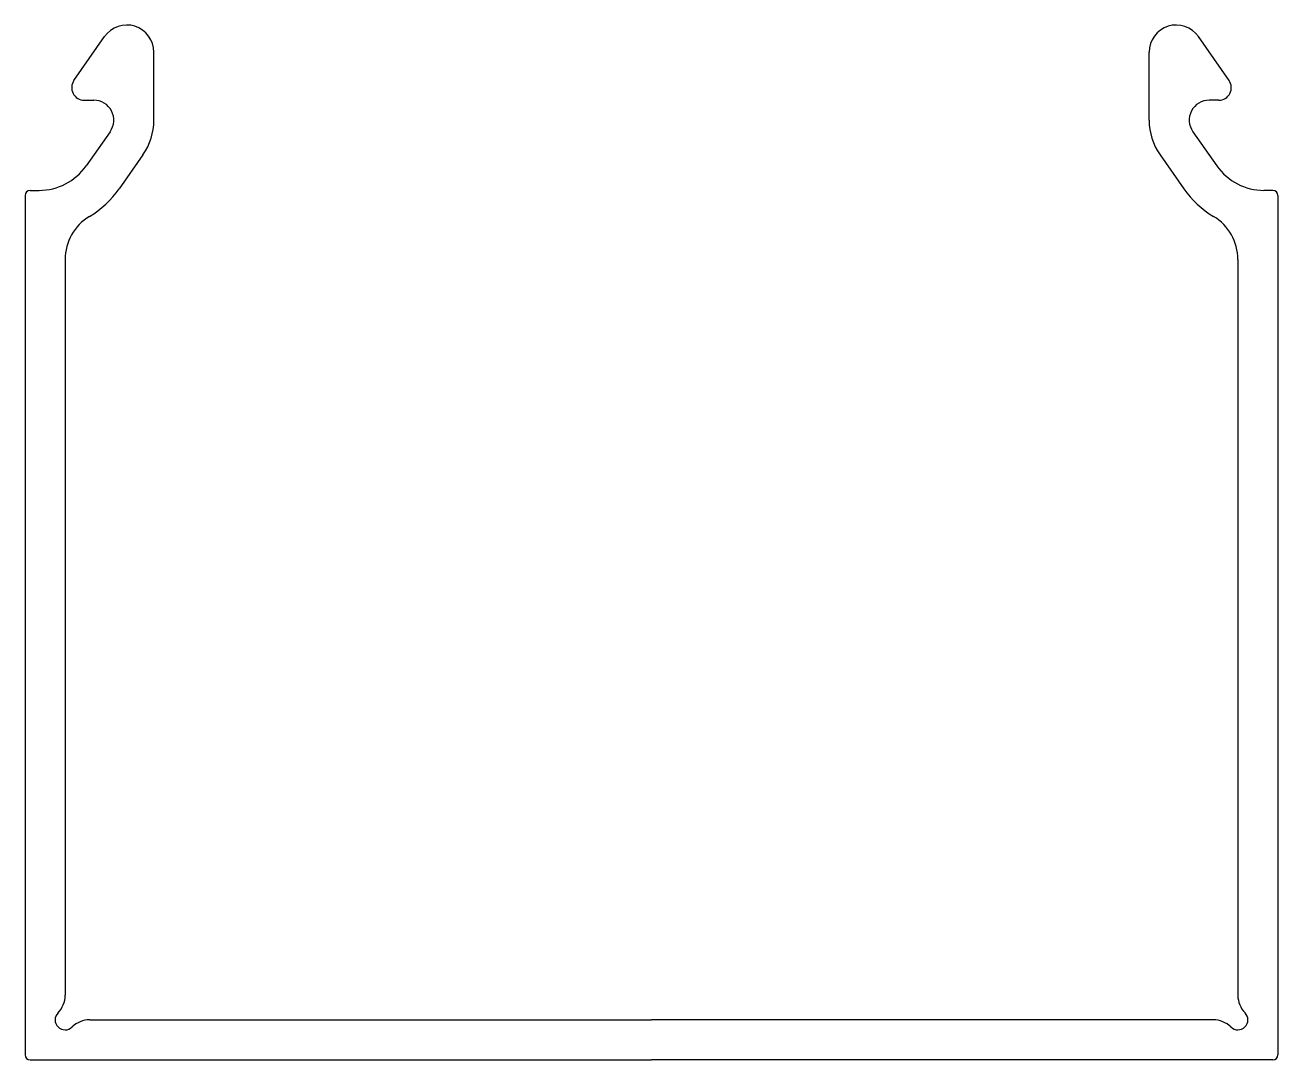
# Model space of a CAD drawing. Extents: x 2058.4 to 2108.4, y 1989.7 to 2031.
import ezdxf

# ---------------------------------------------------------------- set-up
doc = ezdxf.new("R2010")
doc.units = 0
doc.layers.get('0').update_dxf_attribs({"linetype": 'CONTINUOUS'})

msp = doc.modelspace()

# ---------------------------------------------------------------- linework, layer by layer
at = {"color": 0}
for p, q in [((2060.304, 2028.75), (2061.529, 2030.5)), ((2106.403, 2028.75), (2105.178, 2030.5)), ((2063.494, 2027.164), (2063.494, 2029.881)), ((2103.213, 2027.164), (2103.213, 2029.881)), ((2060.713, 2027.964), (2061.094, 2027.964)), ((2105.994, 2027.964), (2105.613, 2027.964)), ((2061.749, 2026.705), (2060.796, 2025.344)), ((2104.958, 2026.705), (2105.911, 2025.344)), ((2063.06, 2025.787), (2062.107, 2024.427)), ((2103.647, 2025.787), (2104.6, 2024.427)), ((2058.354, 2024.164), (2058.354, 1989.864)), ((2058.554, 2024.364), (2058.912, 2024.364)), ((2108.154, 2024.364), (2107.795, 2024.364)), ((2108.354, 2024.164), (2108.354, 1989.864)), ((2059.954, 2021.608), (2059.954, 1992.243)), ((2106.754, 2021.608), (2106.754, 1992.243)), ((2060.933, 1991.264), (2083.354, 1991.264)), ((2105.774, 1991.264), (2083.354, 1991.264)), ((2058.554, 1989.664), (2083.354, 1989.664)), ((2108.154, 1989.664), (2083.354, 1989.664))]:
    msp.add_line(p, q, dxfattribs=at)
for centre, radius, start, end in [((2062.414, 2029.881), 1.08, 0, 145), ((2104.293, 2029.881), 1.08, 35, 180), ((2060.713, 2028.464), 0.5, 145, 270), ((2105.994, 2028.464), 0.5, 270, 35), ((2061.094, 2027.164), 0.8, 325, 90), ((2105.613, 2027.164), 0.8, 90, 215), ((2061.094, 2027.164), 2.4, 325, 0), ((2105.613, 2027.164), 2.4, 180, 215), ((2058.912, 2026.664), 2.3, 270, 325), ((2107.795, 2026.664), 2.3, 215, 270), ((2058.554, 2024.164), 0.2, 90, 180), ((2058.912, 2026.664), 3.9, 301.0273, 325), ((2107.795, 2026.664), 3.9, 215, 238.9727), ((2108.154, 2024.164), 0.2, 0, 90), ((2061.954, 2021.608), 2, 121.0273, 180), ((2104.754, 2021.608), 2, 0, 58.9727), ((2058.954, 1992.243), 1, 315.5847, 0), ((2107.754, 1992.243), 1, 180, 224.4153), ((2059.954, 1991.264), 0.4, 135.5847, 314.4153), ((2106.754, 1991.264), 0.4, 225.5847, 44.4153), ((2060.933, 1990.264), 1, 90, 134.4153), ((2105.774, 1990.264), 1, 45.5847, 90), ((2058.554, 1989.864), 0.2, 180, 270), ((2108.154, 1989.864), 0.2, 270, 0)]:
    msp.add_arc(centre, radius, start, end, dxfattribs=at)

doc.saveas('drawing.dxf')
